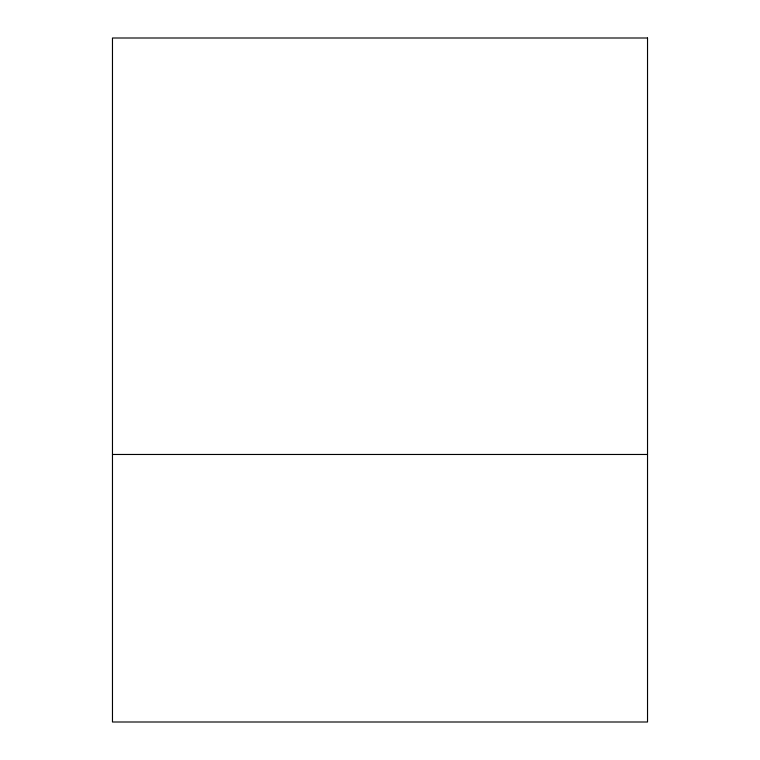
<?xml version="1.0" encoding="UTF-8"?>
<svg xmlns="http://www.w3.org/2000/svg" width="760" height="760" viewBox="0 0 760 760"><rect width="100%" height="100%" fill="white"/><g stroke="black" fill="none" stroke-linecap="round" stroke-linejoin="round"><path stroke-width="1.14" d="M112.471 454.47L647.529 454.47M647.529 38L112.471 38L112.471 722L647.529 722L647.529 38"/></g></svg>
